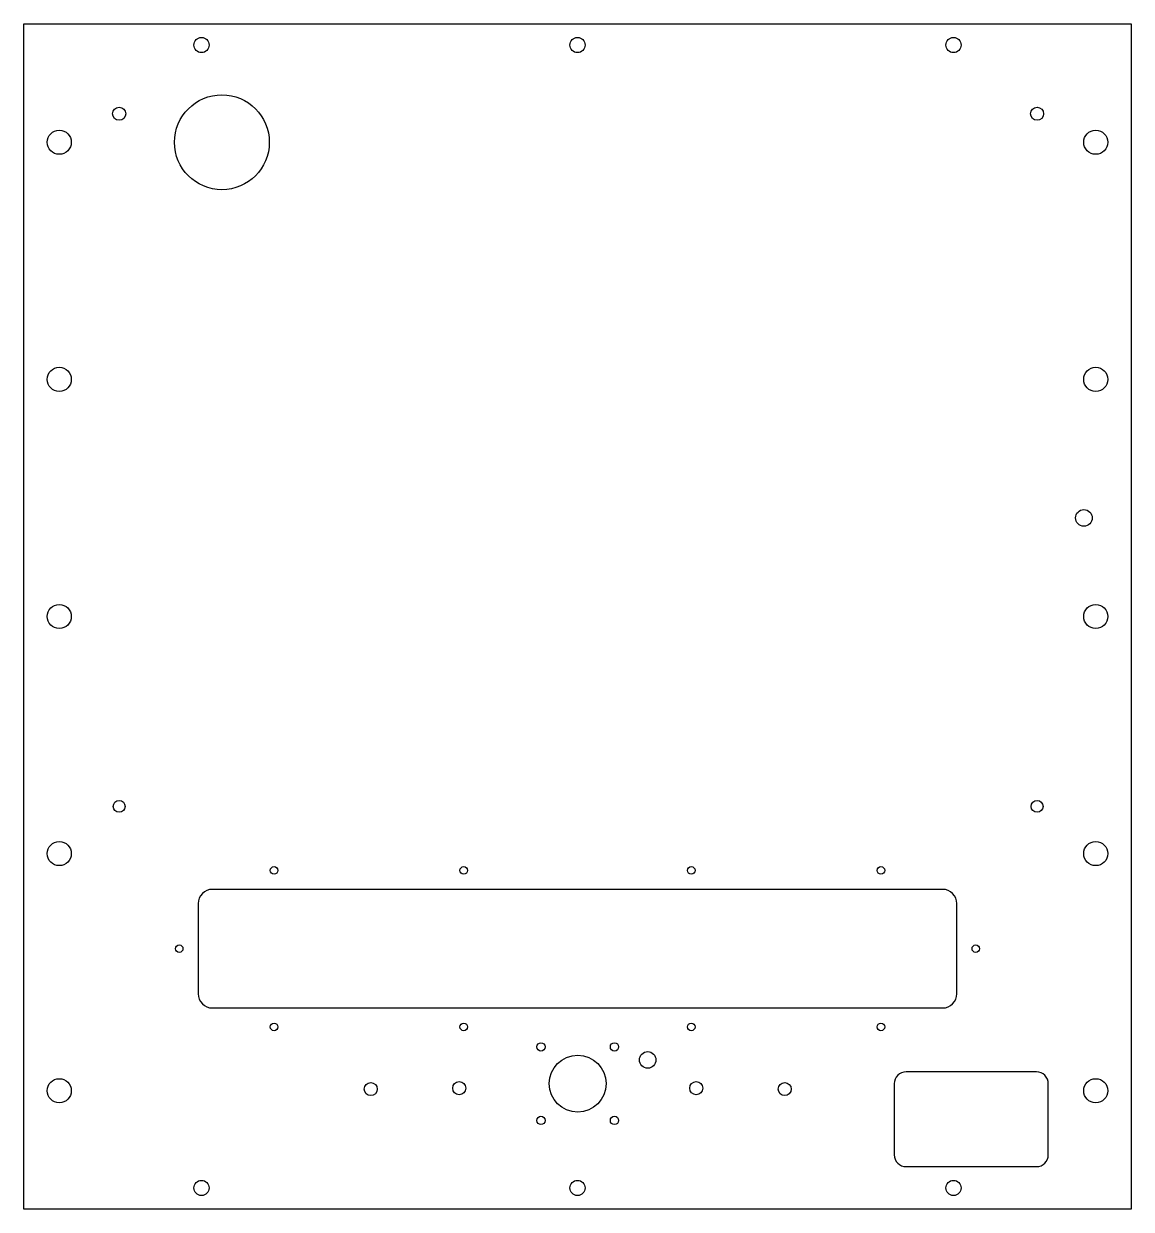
# Model space of a CAD drawing. Header units: millimetres. Extents: x -462 to 5, y -178 to 322.
import ezdxf

# ---------------------------------------------------------------- set-up
doc = ezdxf.new("R2010")
doc.units = ezdxf.units.MM
doc.layers.get('0').update_dxf_attribs({"linetype": 'CONTINUOUS'})

msp = doc.modelspace()

# ---------------------------------------------------------------- linework, layer by layer
msp.add_lwpolyline([(-462.2, -177.98), (-462.2, 322.02), (5, 322.02), (5, -177.98)], close=True)
for points in [[(-68.6, -87.07), (-68.6, -49.07, 0.414214), (-74.6, -43.07), (-382.6, -43.07, 0.414214), (-388.6, -49.07), (-388.6, -87.07, 0.414214), (-382.6, -93.07), (-74.6, -93.07, 0.414214)], [(-90, -160), (-35, -160, 0.414214), (-30, -155), (-30, -125, 0.414214), (-35, -120), (-90, -120, 0.414214), (-95, -125), (-95, -155, 0.414214)]]:
    msp.add_lwpolyline(points, format="xyb", close=True)
for centre, radius in [((-387.2, 313.03), 3.2), ((-228.6, 313.03), 3.2), ((-70, 313.03), 3.2), ((-378.6, 272.02), 20), ((-421.94, 284.03), 2.75), ((-34.74, 284.03), 2.75), ((-447.2, 272.02), 5.08), ((-10, 272.02), 5.08), ((-447.2, 172.02), 5.08), ((-10, 172.02), 5.08), ((-15, 113.6), 3.5), ((-447.2, 72.02), 5.08), ((-10, 72.02), 5.08), ((-421.94, -8.07), 2.5), ((-34.74, -8.07), 2.5), ((-447.2, -27.98), 5.08), ((-10, -27.98), 5.08), ((-356.6, -35.07), 1.59), ((-276.6, -35.07), 1.59), ((-180.6, -35.07), 1.59), ((-100.6, -35.07), 1.59), ((-396.6, -68.07), 1.59), ((-60.6, -68.07), 1.59), ((-356.6, -101.07), 1.59), ((-276.6, -101.07), 1.59), ((-180.6, -101.07), 1.59), ((-100.6, -101.07), 1.59), ((-244, -109.5), 1.75), ((-213, -109.5), 1.75), ((-228.5, -125), 12), ((-199, -115), 3.5), ((-447.2, -127.98), 5.08), ((-315.8, -127.3), 2.75), ((-278.5, -126.91), 2.75), ((-178.5, -126.91), 2.75), ((-141.2, -127.3), 2.75), ((-10, -127.98), 5.08), ((-244, -140.5), 1.75), ((-213, -140.5), 1.75), ((-387.2, -168.99), 3.2), ((-228.6, -168.99), 3.2), ((-70, -168.99), 3.2)]:
    msp.add_circle(centre, radius)

doc.saveas('drawing.dxf')
